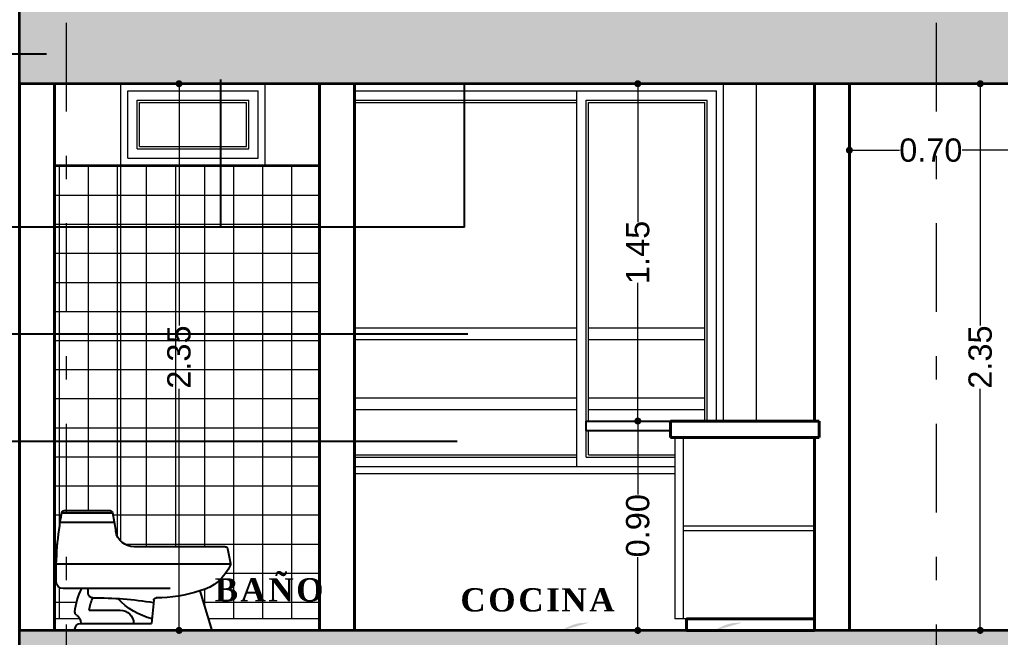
# Model space of a CAD drawing. Header units: inches. Extents: x 2908 to 3459, y -3172 to -55.
# Drawn here: x 3279.454 to 3283.672, y -247.701 to -245.046 of the extents above; entities that cross this region are included whole.
import ezdxf

# ---------------------------------------------------------------- set-up
doc = ezdxf.new("R2010")
doc.units = ezdxf.units.IN
doc.header["$MEASUREMENT"] = 0
doc.linetypes.add('DASHDOT', pattern=[25.4, 12.7, -6.35, 0, -6.35])
for name, color, linetype in [('BORDER', 1, 'Continuous'), ('MUE', 124, 'Continuous'), ('TEXTO', 4, 'Continuous')]:
    doc.layers.add(name, color=color, linetype=linetype)
for name, color, linetype, lineweight in [('closet', 42, 'Continuous', 25), ('COLUMNAS', 1, 'Continuous', 35), ('COTA', 1, 'Continuous', 9), ('E-EJES', 1, 'DASHDOT', 5), ('Estructura', 1, 'Continuous', 40), ('MUROS', 8, 'Continuous', 30), ('muros 2', 5, 'Continuous', 40), ('muros bajitos', 4, 'Continuous', 15), ('PISO', 33, 'Continuous', 18), ('puertas aptos', 33, 'Continuous', 9)]:
    doc.layers.add(name, color=color, linetype=linetype, lineweight=lineweight)
doc.styles.add('Arial new', font='arial.ttf')
doc.styles.add('CONSTRUCTORA', font='times.ttf', dxfattribs={"height": 0.3})
doc.dimstyles.new('GUS', dxfattribs={"dimtxt": 0.1, "dimasz": 0.03, "dimexe": 0.05, "dimexo": 0.05, "dimgap": 0.005, "dimtad": 0, "dimzin": 1, "dimdsep": 46, "dimtxsty": 'Arial new', "dimblk": 'DOT', "dimcen": 0.01, "dimse1": 1, "dimse2": 1, "dimclrd": 1, "dimclre": 252, "dimclrt": 1, "dimaunit": 1, "dimadec": 0, "dimazin": 2, "dimtfac": 1, "dimtmove": 0, "dimatfit": 2, "dimldrblk": 'ARCHTICK', "dimfxl": 1, "dimlwd": -1, "dimlwe": -1, "dimarcsym": 1})

# ---------------------------------------------------------------- blocks, each defined once
blk = doc.blocks.new('_Dot')
at = {"color": 0, "linetype": 'ByBlock', "lineweight": -2}
blk.add_line((-0.5, 0), (-1, 0), dxfattribs=at)
at = {"color": 0, "linetype": 'ByBlock', "const_width": 0.5}
blk.add_lwpolyline([(-0.25, 0, 1), (0.25, 0, 1)], format="xyb", close=True, dxfattribs=at)
blk = doc.blocks.new('*D4696')
at = {"layer": 'COTA', "color": 1, "linetype": 'Continuous', "transparency": 16777216}
for p, q in [((3280.1394, -245.3512), (3280.1394, -246.3601)), ((3280.1394, -247.6412), (3280.1394, -246.6323))]:
    blk.add_line(p, q, dxfattribs=at)
at = {"layer": 'Defpoints', "color": 0, "transparency": 16777216}
for p in [(3279.6038, -245.3212), (3280.1394, -245.3212), (3279.6038, -247.6712)]:
    blk.add_point(p, dxfattribs=at)
at = {"layer": 'COTA', "color": 1, "transparency": 16777216, "xscale": 0.03, "yscale": 0.03, "zscale": 0.03}
for p, rotation in [((3280.1394, -245.3212), 90), ((3280.1394, -247.6712), 270)]:
    blk.add_blockref('_Dot', p, dxfattribs=dict(at, rotation=rotation))
at = {"layer": 'COTA', "color": 1, "transparency": 16777216, "insert": (3280.1394, -246.4962), "char_height": 0.1, "attachment_point": 5, "rotation": 90, "style": 'Arial new'}
blk.add_mtext('2.35', dxfattribs=at)
blk = doc.blocks.new('_ArchTick')
at = {"color": 0, "linetype": 'ByBlock', "const_width": 0.15}
blk.add_lwpolyline([(-0.5, -0.5), (0.5, 0.5)], dxfattribs=at)
blk = doc.blocks.new('*D4699')
at = {"layer": 'COTA', "color": 1, "linetype": 'Continuous', "transparency": 16777216}
for p, q in [((3280.1394, -245.3512), (3280.1394, -246.3601)), ((3280.1394, -247.6412), (3280.1394, -246.6323))]:
    blk.add_line(p, q, dxfattribs=at)
at = {"layer": 'Defpoints', "color": 0, "transparency": 16777216}
for p in [(3279.6038, -245.3212), (3280.1394, -245.3212), (3279.6038, -247.6712)]:
    blk.add_point(p, dxfattribs=at)
at = {"layer": 'COTA', "color": 1, "transparency": 16777216, "xscale": 0.03, "yscale": 0.03, "zscale": 0.03}
for p, rotation in [((3280.1394, -245.3212), 90), ((3280.1394, -247.6712), 270)]:
    blk.add_blockref('_Dot', p, dxfattribs=dict(at, rotation=rotation))
at = {"layer": 'COTA', "color": 1, "transparency": 16777216, "insert": (3280.1394, -246.4962), "char_height": 0.1, "attachment_point": 5, "rotation": 90, "style": 'Arial new'}
blk.add_mtext('2.35', dxfattribs=at)
blk = doc.blocks.new('sanitario lateral')
at = {"layer": 'MUE', "linetype": 'Continuous'}
for p, q in [((-1853.8283, 771.7981), (-1853.8424, 771.7176)), ((-1853.61, 771.7964), (-1853.8286, 771.7964)), ((-1853.6202, 771.8064), (-1853.8185, 771.8064)), ((-1853.6035, 771.7564), (-1853.8356, 771.7564)), ((-1854.3236, 771.6433), (-1854.3363, 771.5794)), ((-1854.3138, 771.6514), (-1853.9212, 771.6514)), ((-1854.3364, 771.5764), (-1853.5869, 771.5764)), ((-1854.0769, 771.4714), (-1853.6161, 771.4714)), ((-1853.7241, 771.4514), (-1853.7241, 771.4714)), ((-1854.2569, 771.2914), (-1854.2049, 771.4614)), ((-1854.006, 771.4222), (-1853.9969, 771.3214)), ((-1853.7285, 771.3789), (-1853.8619, 771.3789)), ((-1853.6919, 771.3214), (-1853.9969, 771.3214)), ((-1853.6669, 771.2914), (-1854.2569, 771.2914)), ((-1853.6669, 771.2964), (-1853.6669, 771.2914))]:
    blk.add_line(p, q, dxfattribs=at)
for centre, radius, start, end in [((-1853.8185, 771.7964), 0.01, 90, 170.0872), ((-1853.6202, 771.7964), 0.01, 10.1628, 90), ((-1855.1404, 771.5239), 1.5544, 359.1543, 10.1628), ((-1853.9212, 771.7314), 0.08, 270, 350.0872), ((-1854.3138, 771.6414), 0.01, 90, 168.8185), ((-1854.3265, 771.5774), 0.01, 168.8185, 202.9109), ((-1854.1577, 771.6487), 0.1932, 202.9109, 255.8599), ((-1853.9304, 771.3477), 0.2643, 5.1396, 27.9077), ((-1853.6161, 771.5014), 0.03, 270, 359.1543), ((-1854.0199, 772.0139), 0.5826, 251.4882, 270.3818), ((-1854.016, 771.4213), 0.01, 5.1944, 90.3818), ((-1853.758, 769.8985), 1.5329, 89.4792, 99.2748), ((-1853.7441, 771.4514), 0.02, 270, 0), ((-1853.9304, 771.3477), 0.2043, 8.784, 24.1867), ((-1854.073, 771.6339), 0.3018, 284.2645, 317.1291), ((-1853.8619, 771.3214), 0.0575, 90, 180), ((-1853.6519, 771.324), 0.0401, 123.2385, 183.7081), ((-1853.6821, 771.37), 0.015, 303.2385, 5.1396), ((-1853.6919, 771.2964), 0.025, 0, 90)]:
    blk.add_arc(centre, radius, start, end, dxfattribs=at)
blk = doc.blocks.new('*D4744')
at = {"layer": 'COTA', "color": 1, "linetype": 'Continuous', "transparency": 16777216}
for p, q in [((3283.585, -245.3512), (3283.585, -246.3601)), ((3283.585, -247.6412), (3283.585, -246.6323))]:
    blk.add_line(p, q, dxfattribs=at)
at = {"layer": 'Defpoints', "color": 0, "transparency": 16777216}
for p in [(3283.0222, -245.3212, 0.4851), (3283.585, -245.3212), (3283.0222, -247.6712)]:
    blk.add_point(p, dxfattribs=at)
at = {"layer": 'COTA', "color": 1, "transparency": 16777216, "xscale": 0.03, "yscale": 0.03, "zscale": 0.03}
for p, rotation in [((3283.585, -245.3212), 90), ((3283.585, -247.6712), 270)]:
    blk.add_blockref('_Dot', p, dxfattribs=dict(at, rotation=rotation))
at = {"layer": 'COTA', "color": 1, "transparency": 16777216, "insert": (3283.585, -246.4962), "char_height": 0.1, "attachment_point": 5, "rotation": 90, "style": 'Arial new'}
blk.add_mtext('2.35', dxfattribs=at)
blk = doc.blocks.new('*D4745')
at = {"layer": 'COTA', "color": 1, "linetype": 'Continuous', "transparency": 16777216}
for p, q in [((3283.0522, -245.6071), (3283.2376, -245.6071)), ((3283.6924, -245.6071), (3283.507, -245.6071))]:
    blk.add_line(p, q, dxfattribs=at)
at = {"layer": 'Defpoints', "color": 0, "transparency": 16777216}
for p in [(3283.0222, -245.3212, 0.4851), (3283.7224, -245.3212), (3283.7224, -245.6071)]:
    blk.add_point(p, dxfattribs=at)
at = {"layer": 'COTA', "color": 1, "transparency": 16777216, "xscale": 0.03, "yscale": 0.03, "zscale": 0.03, "rotation": 180}
blk.add_blockref('_Dot', (3283.0222, -245.6071), dxfattribs=at)
at = {"layer": 'COTA', "color": 1, "transparency": 16777216, "xscale": 0.03, "yscale": 0.03, "zscale": 0.03}
blk.add_blockref('_Dot', (3283.7224, -245.6071), dxfattribs=at)
at = {"layer": 'COTA', "color": 1, "transparency": 16777216, "insert": (3283.3723, -245.6071), "char_height": 0.1, "attachment_point": 5, "style": 'Arial new'}
blk.add_mtext('0.70', dxfattribs=at)
blk = doc.blocks.new('*D4958')
at = {"layer": 'COTA', "color": 1, "linetype": 'Continuous', "transparency": 16777216}
for p, q in [((3282.1123, -246.8012), (3282.1123, -247.0865)), ((3282.1123, -247.6412), (3282.1123, -247.3559))]:
    blk.add_line(p, q, dxfattribs=at)
at = {"layer": 'Defpoints', "color": 0, "transparency": 16777216}
for p in [(3282.1123, -246.7712), (3282.3222, -246.7712), (3282.3222, -247.6712)]:
    blk.add_point(p, dxfattribs=at)
at = {"layer": 'COTA', "color": 1, "transparency": 16777216, "xscale": 0.03, "yscale": 0.03, "zscale": 0.03}
for p, rotation in [((3282.1123, -246.7712), 90), ((3282.1123, -247.6712), 270)]:
    blk.add_blockref('_Dot', p, dxfattribs=dict(at, rotation=rotation))
at = {"layer": 'COTA', "color": 1, "transparency": 16777216, "insert": (3282.1123, -247.2212), "char_height": 0.1, "attachment_point": 5, "rotation": 90, "style": 'Arial new'}
blk.add_mtext('0.90', dxfattribs=at)
blk = doc.blocks.new('*D4959')
at = {"layer": 'COTA', "color": 1, "linetype": 'Continuous', "transparency": 16777216}
for p, q in [((3282.1123, -245.3512), (3282.1123, -245.9156)), ((3282.1123, -246.7412), (3282.1123, -246.1767))]:
    blk.add_line(p, q, dxfattribs=at)
at = {"layer": 'Defpoints', "color": 0, "transparency": 16777216}
for p in [(3282.1123, -245.3212), (3282.2522, -245.3212), (3282.2522, -246.7712)]:
    blk.add_point(p, dxfattribs=at)
at = {"layer": 'COTA', "color": 1, "transparency": 16777216, "xscale": 0.03, "yscale": 0.03, "zscale": 0.03}
for p, rotation in [((3282.1123, -245.3212), 90), ((3282.1123, -246.7712), 270)]:
    blk.add_blockref('_Dot', p, dxfattribs=dict(at, rotation=rotation))
at = {"layer": 'COTA', "color": 1, "transparency": 16777216, "insert": (3282.1123, -246.0462), "char_height": 0.1, "attachment_point": 5, "rotation": 90, "style": 'Arial new'}
blk.add_mtext('1.45', dxfattribs=at)

msp = doc.modelspace()

# ---------------------------------------------------------------- hatches: boundary and pattern name
at = {"layer": 'COTA', "lineweight": 9}
h = msp.add_hatch(dxfattribs=at)
h.set_pattern_fill('AR-CONC', color=256, scale=0.01, style=0)
h.set_pattern_definition([(50, (0, -2.70001), (0.0717260183, -0.0062752135), [0.0075, -0.0825]), (355, (0, -2.70001), (-0.0138751334, 0.0752192134), [0.006, -0.066]), (100.4514, (0.00598, -2.700534), (0.0578509382, 0.0689439542), [0.006374019, -0.0701142112]), (46.1842, (0, -2.68001), (0.1067241049, -0.0165519014), [0.01125, -0.12375]), (96.6356, (0.00889, -2.68139), (0.0934662706, 0.097411787), [0.0095610288, -0.1051713]), (351.1842, (0, -2.68001), (0.0934661945, 0.09741186), [0.009, -0.099]), (21, (0.01, -2.68501), (0.0596907052, -0.0402618891), [0.0075, -0.0825]), (326, (0.01, -2.68501), (0.0243315332, 0.0725150045), [0.006, -0.066]), (71.4514, (0.014974, -2.688367), (0.0840222629, 0.0322530497), [0.006374019, -0.0701142112]), (37.5, (0, -2.700011), (0.00121598553, 0.03328938538), [0, -0.0652, 0, -0.067, 0, -0.06625]), (7.5, (0, -2.70001), (0.02630695374, 0.0394411712), [0, -0.0382, 0, -0.0637, 0, -0.02525]), (327.5, (-0.0223, -2.700011), (0.05338224362, -0.00225548717), [0, -0.025, 0, -0.078, 0, -0.1035]), (317.5, (-0.0323, -2.70001), (0.05831861693, 0.01001049823), [0, -0.0325, 0, -0.0518, 0, -0.0735])])
h.paths.add_polyline_path([(3283.7224, -244.9713), (3279.4538, -244.9713), (3279.4538, -245.3212), (3283.7224, -245.3212)])
h.paths.add_polyline_path([(3286.8725, -244.9712), (3286.7194, -244.9712), (3286.7194, -245.3212), (3286.8725, -245.3212)])
h.paths.add_polyline_path([(3290.3373, -244.9712), (3289.0725, -244.9712), (3289.0725, -245.3212), (3290.3373, -245.3212)])
h = msp.add_hatch(dxfattribs=at)
h.set_pattern_fill('AR-CONC', color=256, scale=0.01, style=0)
h.set_pattern_definition([(50, (0, 2.699994), (0.0717260183, -0.0062752135), [0.0075, -0.0825]), (355, (0, 2.699994), (-0.0138751334, 0.0752192134), [0.006, -0.066]), (100.4514, (0.00598, 2.69947), (0.0578509382, 0.0689439542), [0.006374019, -0.0701142112]), (46.1842, (0, 2.71999), (0.1067241049, -0.0165519014), [0.01125, -0.12375]), (96.6356, (0.00889, 2.71861), (0.0934662706, 0.097411787), [0.0095610288, -0.1051713]), (351.1842, (0, 2.71999), (0.0934661945, 0.09741186), [0.009, -0.099]), (21, (0.01, 2.714994), (0.0596907052, -0.0402618891), [0.0075, -0.0825]), (326, (0.01, 2.714994), (0.0243315332, 0.0725150045), [0.006, -0.066]), (71.4514, (0.014974, 2.71164), (0.0840222629, 0.0322530497), [0.006374019, -0.0701142112]), (37.5, (0, 2.699994), (0.00121598553, 0.03328938538), [0, -0.0652, 0, -0.067, 0, -0.06625]), (7.5, (0, 2.699994), (0.02630695374, 0.0394411712), [0, -0.0382, 0, -0.0637, 0, -0.02525]), (327.5, (-0.0223, 2.699994), (0.05338224362, -0.00225548717), [0, -0.025, 0, -0.078, 0, -0.1035]), (317.5, (-0.0323, 2.699994), (0.05831861693, 0.01001049823), [0, -0.0325, 0, -0.0518, 0, -0.0735])])
edge = h.paths.add_edge_path()
edge.add_line((3286.8725, -247.6712), (3282.7255, -247.6712))
edge.add_spline(control_points=[(3282.7255, -247.6712), (3282.7272, -247.672), (3282.729, -247.6729), (3282.7307, -247.6738)], knot_values=[0, 0, 0, 0, 0.025333, 0.025333, 0.025333, 0.025333], degree=3, periodic=0)
edge.add_line((3282.7307, -247.6738), (3282.4383, -247.6738))
edge.add_spline(control_points=[(3282.559, -247.6384), (3282.5564, -247.6384), (3282.5304, -247.6384), (3282.4948, -247.6384), (3282.4428, -247.6712)], knot_values=[1.886546, 1.886546, 1.886546, 1.886546, 2, 2.974667, 2.974667, 2.974667, 2.974667], degree=3, periodic=0)
edge.add_line((3282.4428, -247.6712), (3282.0676, -247.6712))
edge.add_spline(control_points=[(3282.0676, -247.6712), (3282.0693, -247.672), (3282.071, -247.6729), (3282.0728, -247.6738)], knot_values=[0, 0, 0, 0, 0.025333, 0.025333, 0.025333, 0.025333], degree=3, periodic=0)
edge.add_line((3282.0728, -247.6738), (3281.7803, -247.6738))
edge.add_spline(control_points=[(3281.9011, -247.6384), (3281.8985, -247.6384), (3281.8725, -247.6384), (3281.8368, -247.6384), (3281.7849, -247.6712)], knot_values=[1.886546, 1.886546, 1.886546, 1.886546, 2, 2.974667, 2.974667, 2.974667, 2.974667], degree=3, periodic=0)
edge.add_line((3281.7849, -247.6712), (3280.2814, -247.6712))
edge.add_line((3280.2814, -247.6713), (3279.6914, -247.6713))
edge.add_line((3279.6914, -247.6712), (3279.4538, -247.6712))
edge.add_line((3279.4538, -247.6712), (3279.4538, -248.0212))
edge.add_line((3279.4538, -248.0212), (3286.8725, -248.0212))
edge.add_line((3286.8725, -248.0212), (3286.8725, -247.6712))
h.paths.add_polyline_path([(3290.3373, -247.6712), (3289.0725, -247.6712), (3289.0725, -248.0212), (3290.3373, -248.0212)])
at = {"layer": 'PISO'}
h = msp.add_hatch(dxfattribs=at)
h.set_pattern_fill('NET', color=256, style=0)
h.set_pattern_definition([(360, (0, 2.69998), (1e-16, 0.125), []), (90, (0, 2.69998), (-0.125, 1e-16), [])])
h.paths.add_polyline_path([(3280.7434, -245.6712), (3279.8892, -245.6712), (3279.8892, -247.2879), (3279.8943, -247.2925), (3279.9055, -247.3004), (3279.9191, -247.3067), (3279.9457, -247.3113), (3280.3384, -247.3113, -0.358143), (3280.3482, -247.3193), (3280.3611, -247.3848), (3280.361, -247.3853, -0.100302), (3280.3602, -247.3892, -0.235234), (3280.2295, -247.5013), (3280.2661, -247.6212), (3280.7434, -247.6212)])
h.paths.add_polyline_path([(3279.8892, -245.6712), (3279.6038, -245.6712), (3279.6038, -247.6212), (3279.7125, -247.6212), (3279.7115, -247.6191), (3279.7094, -247.6158), (3279.7079, -247.6138), (3279.7054, -247.6109), (3279.7029, -247.6086), (3279.6985, -247.6052, -0.27686), (3279.6917, -247.5913, -0.099673), (3279.7214, -247.4913), (3279.6407, -247.4913, -0.409897), (3279.6107, -247.4617, -0.048388), (3279.6353, -247.1626), (3279.6361, -247.1613, -0.267969), (3279.6448, -247.1563), (3279.843, -247.1563, -0.364401), (3279.8529, -247.1646), (3279.8532, -247.1663), (3279.8687, -247.2528), (3279.871, -247.2598), (3279.8758, -247.2701), (3279.8814, -247.2788), (3279.8892, -247.2879)])
h.paths.add_polyline_path([(3280.0633, -246.6523), (3280.0633, -246.3401), (3280.2155, -246.3401), (3280.2155, -246.6523)], flags=24)
h.paths.add_polyline_path([(3280.2675, -247.4217), (3280.7618, -247.4217), (3280.7618, -247.6008), (3280.2675, -247.6008)], flags=9)

# ---------------------------------------------------------------- linework, layer by layer
at = {"layer": 'BORDER'}
for p, q in [((3279.5691, -245.1942, 7.182), (3276.2764, -245.1942, 7.182)), ((3280.3189, -245.9378, 0.2585), (3280.3189, -245.3026, 0.2585)), ((3281.3666, -245.9383), (3281.3666, -245.3212)), ((3281.3666, -245.9383), (3276.2028, -245.9383)), ((3281.381, -246.3981), (3276.237, -246.3981)), ((3281.3351, -246.8595), (3276.1911, -246.8595))]:
    msp.add_line(p, q, dxfattribs=at)
at = {"layer": 'closet'}
for p, q in [((3281.889, -246.7712), (3282.2522, -246.7712)), ((3281.889, -246.7712, 7.6671), (3281.889, -246.8112, 7.6671)), ((3281.889, -246.8112), (3282.2522, -246.8112))]:
    msp.add_line(p, q, dxfattribs=at)
at = {"layer": 'COLUMNAS'}
for p, q in [((3279.4538, -245.3212, -7.182), (3279.4538, -244.9712, -7.182)), ((3283.7224, -245.3212), (3279.4538, -245.3212)), ((3286.8725, -247.6712), (3279.4538, -247.6712)), ((3279.4538, -248.0212, -7.182), (3279.4538, -247.6712, -7.182))]:
    msp.add_line(p, q, dxfattribs=at)
at = {"layer": 'COTA'}
msp.add_line((3279.8892, -245.3212), (3280.5092, -245.3212, -0.2585), dxfattribs=at)
at = {"layer": 'E-EJES', "ltscale": 0.03}
for p, q in [((3279.6539, -236.4393, 7.2055), (3279.6539, -253.7512, 5.0927)), ((3283.3959, -236.4393), (3283.3959, -253.5712))]:
    msp.add_line(p, q, dxfattribs=at)
at = {"layer": 'Estructura', "linetype": 'Continuous'}
for p, q in [((3282.2522, -246.8412), (3282.2522, -246.7712)), ((3282.2522, -246.7712), (3282.8924, -246.7712)), ((3282.8924, -246.8412), (3282.8924, -246.7712)), ((3282.2522, -246.8412), (3282.8924, -246.8412)), ((3282.3222, -247.6212), (3282.3222, -247.6712)), ((3282.3222, -247.6212), (3282.8724, -247.6212)), ((3282.8722, -247.6712), (3282.3222, -247.6712))]:
    msp.add_line(p, q, dxfattribs=at)
at = {"layer": 'MUROS'}
msp.add_line((3282.8722, -247.6712), (3282.8722, -246.8412), dxfattribs=at)
at = {"layer": 'muros 2'}
for p, q in [((3279.4538, -247.6712, -7.182), (3279.4538, -245.3212, -7.182)), ((3279.6038, -247.6712, -7.182), (3279.6038, -245.3212, -7.182)), ((3279.6038, -247.6712, -7.182), (3279.6038, -245.3212, -7.182)), ((3280.7434, -247.6712, -0.4851), (3280.7434, -245.3212)), ((3280.8934, -247.6712, 6.4027), (3280.8934, -245.3212, 6.8879)), ((3282.8722, -246.7712), (3282.8722, -245.3212, 0.4851)), ((3283.0222, -247.6712), (3283.0222, -245.3212, 0.4851)), ((3282.8722, -246.8412), (3282.8722, -247.6712))]:
    msp.add_line(p, q, dxfattribs=at)
at = {"layer": 'muros bajitos'}
for p, q in [((3279.8892, -247.2879), (3279.8892, -245.3212)), ((3279.8892, -245.6712), (3279.8892, -245.3212)), ((3279.8892, -245.6712, -0.2585), (3279.8892, -245.3212, -0.2585)), ((3279.8892, -245.6712, -0.2585), (3279.8892, -245.3212, -0.2585)), ((3280.5092, -245.6712), (3280.5092, -245.3212)), ((3280.5092, -245.6712, -0.2585), (3280.5092, -245.3212, -0.2585)), ((3280.5092, -245.6712, -0.2585), (3280.5092, -245.3212, -0.2585)), ((3282.4805, -246.7712), (3282.4805, -245.3212)), ((3282.622, -246.7712, 0.4851), (3282.622, -245.3212, 0.4851)), ((3279.9192, -245.3512, -0.2585), (3280.4792, -245.3512, -0.2585)), ((3279.9192, -245.6412, -0.2585), (3279.9192, -245.3512, -0.2585)), ((3280.4792, -245.6412, -0.2585), (3280.4792, -245.3512, -0.2585)), ((3280.8934, -245.3512), (3282.4505, -245.3512)), ((3281.8505, -246.9662), (3281.8505, -245.3512)), ((3282.4505, -246.7712), (3282.4505, -245.3512)), ((3279.9592, -245.3912, -0.2585), (3280.4392, -245.3912, -0.2585)), ((3279.9592, -245.6012, 0.072), (3279.9592, -245.3912, -0.2585)), ((3279.9692, -245.4012, -0.2585), (3280.4292, -245.4012, -0.2585)), ((3279.9692, -245.5912, -0.2585), (3279.9692, -245.4012, -0.2585)), ((3280.4292, -245.5912, -0.2585), (3280.4292, -245.4012, -0.2585)), ((3280.4392, -245.6012, 0.072), (3280.4392, -245.3912, -0.2585)), ((3280.8934, -245.3912), (3281.8505, -245.3912)), ((3280.8934, -245.4012), (3281.8505, -245.4012)), ((3281.8905, -245.3912), (3282.4105, -245.3912)), ((3281.8905, -246.7712), (3281.8905, -245.3912)), ((3281.9005, -245.4012), (3282.4005, -245.4012)), ((3281.9005, -246.7712), (3281.9005, -245.4012)), ((3282.4005, -246.7712), (3282.4005, -245.4012)), ((3282.4105, -246.7712), (3282.4105, -245.3912)), ((3279.9692, -245.5912, -0.2585), (3280.4292, -245.5912, -0.2585)), ((3279.9192, -245.6412, -0.2585), (3280.4792, -245.6412, -0.2585)), ((3279.9592, -245.6012, -0.2585), (3280.4392, -245.6012, -0.2585)), ((3280.8934, -246.3712, 0.2585), (3281.8505, -246.3712, 0.2585)), ((3281.9005, -246.3712, 0.2585), (3282.4005, -246.3712, 0.2585)), ((3280.8934, -246.4212, 0.2585), (3281.8505, -246.4212, 0.2585)), ((3281.9005, -246.4212, 0.2585), (3282.4005, -246.4212, 0.2585)), ((3280.8934, -246.6712, 0.2585), (3281.8505, -246.6712, 0.2585)), ((3281.9005, -246.6712, 0.2585), (3282.4005, -246.6712, 0.2585)), ((3280.8934, -246.7212, 0.2585), (3281.8505, -246.7212, 0.2585)), ((3281.9005, -246.7212, 0.2585), (3282.4005, -246.7212, 0.2585)), ((3281.8905, -246.9262), (3281.8905, -246.8112)), ((3281.9005, -246.9162), (3281.9005, -246.8112)), ((3280.8934, -246.9162), (3281.8505, -246.9162)), ((3280.8934, -246.9262), (3281.8505, -246.9262)), ((3281.8905, -246.9262), (3282.2722, -246.9262)), ((3281.9005, -246.9162), (3282.2722, -246.9162)), ((3280.8934, -246.9662), (3282.2722, -246.9662)), ((3280.8934, -246.9962), (3282.2722, -246.9962)), ((3279.7125, -247.6212), (3279.6038, -247.6212)), ((3280.7434, -247.6212), (3280.2661, -247.6212))]:
    msp.add_line(p, q, dxfattribs=at)
at = {"layer": 'PISO'}
msp.add_line((3280.7434, -245.6712), (3279.6038, -245.6712), dxfattribs=at)
at = {"layer": 'puertas aptos'}
for p, q in [((3282.2722, -246.8412), (3282.2722, -247.6212)), ((3282.3072, -246.8412), (3282.3072, -247.6212)), ((3282.3072, -247.2212), (3282.8724, -247.2212)), ((3282.3072, -247.2412), (3282.8724, -247.2412)), ((3282.3222, -247.6212), (3282.2722, -247.6212))]:
    msp.add_line(p, q, dxfattribs=at)

# ---------------------------------------------------------------- block references
at = {"layer": 'MUE', "xscale": -1}
msp.add_blockref('sanitario lateral', (1426.0246, -1018.9627), dxfattribs=at)

# ---------------------------------------------------------------- texts
at = {"layer": 'TEXTO', "char_height": 0.1, "width": 2.362761, "attachment_point": 1, "style": 'CONSTRUCTORA'}
for s, insert in [('{\\fTimes New Roman|b1|i0|c0|p18;\\T1.1;BAÑO}', (3280.2925, -247.4467, -0.0001)), ('{\\fTimes New Roman|b1|i0|c0|p18;\\T1.1;COCINA}', (3281.3493, -247.4897, 7.6671))]:
    msp.add_mtext(s, dxfattribs=dict(at, insert=insert))

# ---------------------------------------------------------------- dimensions: what is measured, and where the dimension line sits
at = {"layer": 'COTA'}
for base, p1, p2, picture, middle in [((3280.1394, -245.3212), (3279.6038, -247.6712), (3279.6038, -245.3212), '*D4696', (3280.1394, -246.4962)), ((3280.1394, -245.3212), (3279.6038, -247.6712), (3279.6038, -245.3212), '*D4699', (3280.1394, -246.4962)), ((3282.1123, -245.3212), (3282.2522, -246.7712), (3282.2522, -245.3212), '*D4959', (3282.1123, -246.0462)), ((3283.585, -245.3212), (3283.0222, -247.6712), (3283.0222, -245.3212, 0.4851), '*D4744', (3283.585, -246.4962)), ((3282.1123, -246.7712), (3282.3222, -247.6712), (3282.3222, -246.7712), '*D4958', (3282.1123, -247.2212))]:
    dim = msp.add_linear_dim(base=base, p1=p1, p2=p2, angle=90, dimstyle='GUS', dxfattribs=at)
    dim.commit()
    dim.dimension.update_dxf_attribs({"geometry": picture, "text_midpoint": middle})
dim = msp.add_linear_dim(base=(3283.7224, -245.6071), p1=(3283.0222, -245.3212, 0.4851), p2=(3283.7224, -245.3212), dimstyle='GUS', dxfattribs=at)
dim.commit()
dim.dimension.update_dxf_attribs({"geometry": '*D4745', "text_midpoint": (3283.3723, -245.6071)})

doc.saveas('drawing.dxf')
